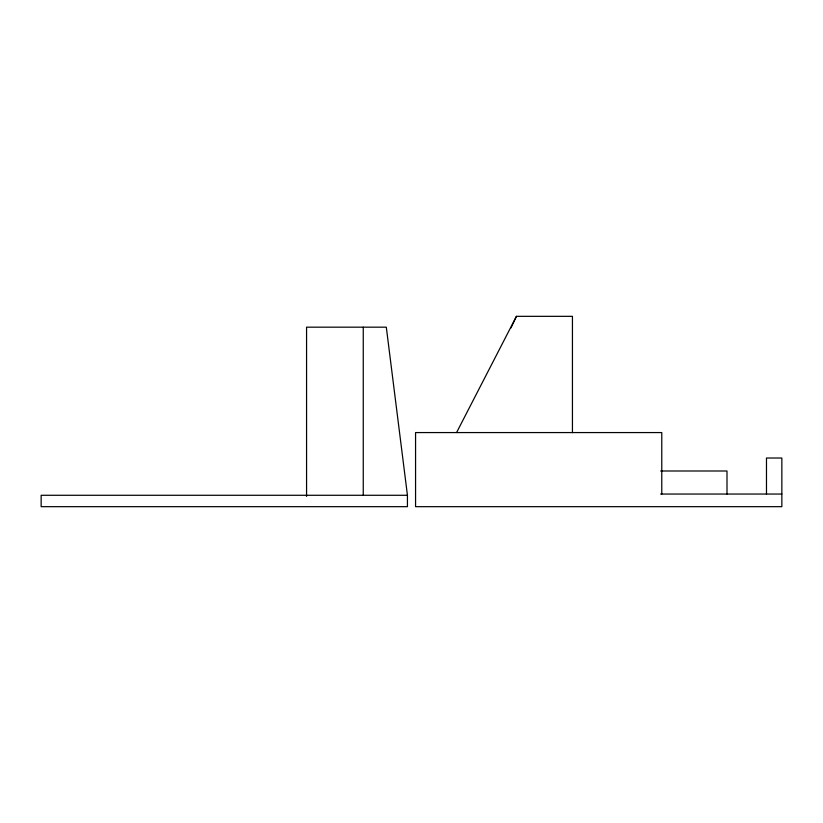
<?xml version="1.0" encoding="UTF-8"?>
<svg xmlns="http://www.w3.org/2000/svg" width="823" height="823" viewBox="0 0 823 823"><rect width="100%" height="100%" fill="white"/><g stroke="black" fill="none" stroke-linecap="round" stroke-linejoin="round"><path stroke-width="1.23" d="M510.949 327.955L516.433 316.33L572.438 316.33L572.438 432.672M456.57 432.569L516.433 316.33M660.653 470.993L726.997 470.993L726.997 494.047M660.653 494.047L781.85 494.047M407.436 495.281L41.15 495.281L41.15 506.67L407.436 506.67L407.436 495.281L386.306 327.173L306.567 327.173L306.567 496.413M766.48 494.047L766.48 458.02L781.85 458.02L781.85 506.67L415.564 506.67L415.564 432.569L661.774 432.569L661.774 494.047M363.252 327.173L363.252 495.281"/></g></svg>
